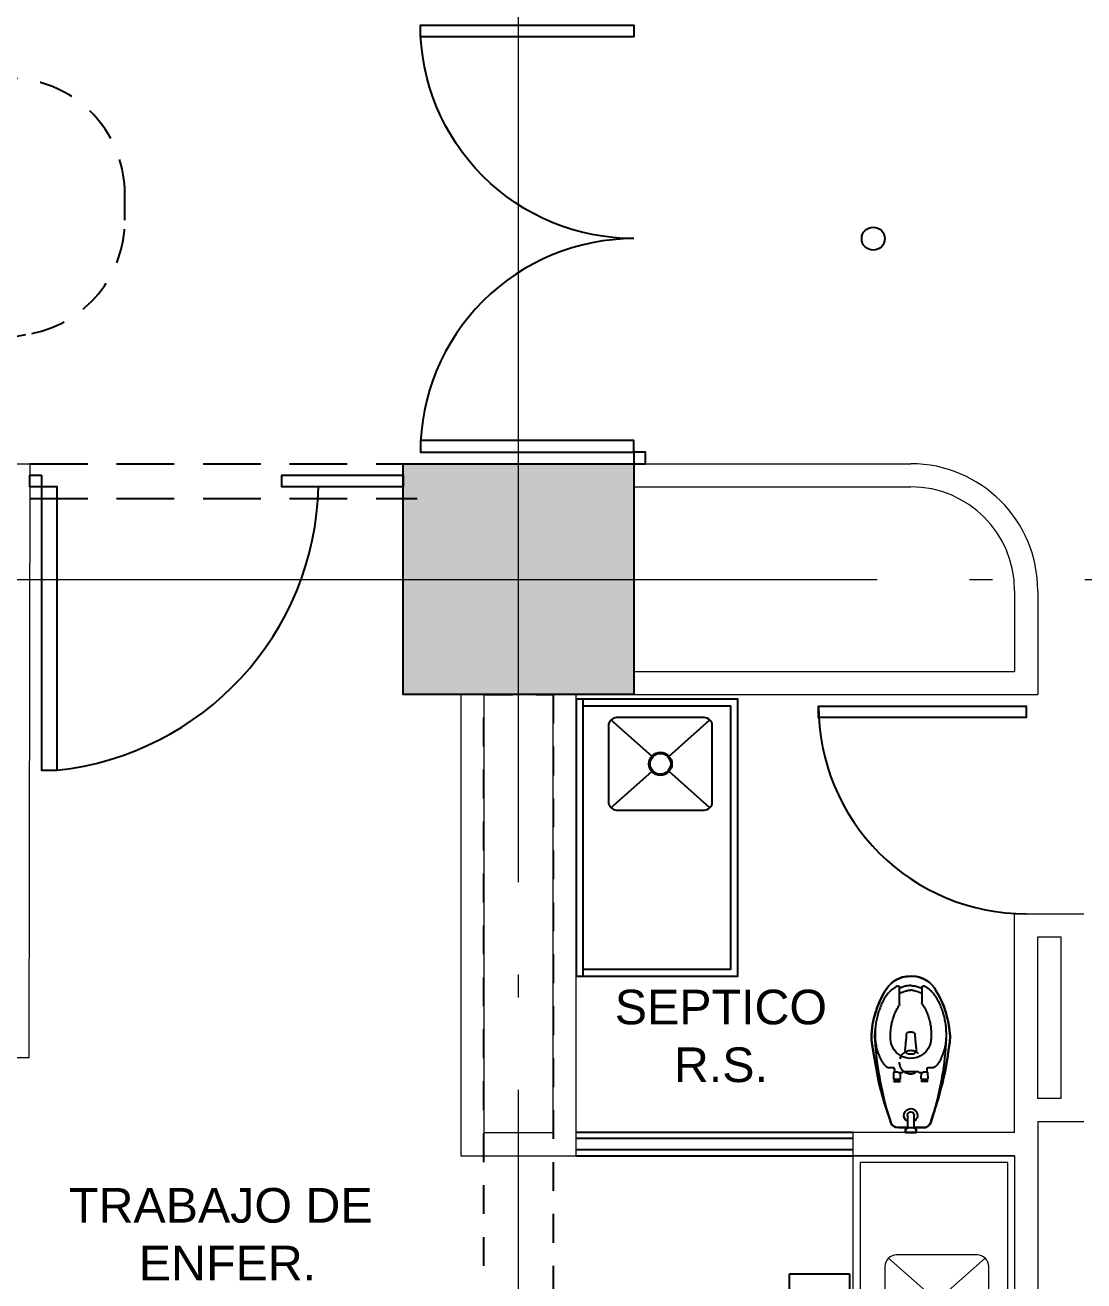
# Model space of a CAD drawing. Header units: metres. Extents: x -22 to 564, y 0 to 143.
# Drawn here: x 213.05 to 217.63, y 37.84 to 43.28 of the extents above; entities that cross this region are included whole.
import ezdxf

# ---------------------------------------------------------------- set-up
doc = ezdxf.new("R2010")
doc.units = ezdxf.units.M
for name, pattern in [('EJES630', [6.3, 5.5, -0.4, 0, -0.4]), ('XREF 2N NEURO-ONCOLOGIA$0$DASHED2', [0.375, 0.25, -0.125]), ('XREF 2N NEURO-ONCOLOGIA$0$HIDDE150', [0.24, 0.15, -0.09]), ('XREF 2N NEURO-ONCOLOGIA$0$HIDDEN2', [0.1875, 0.125, -0.0625])]:
    doc.linetypes.add(name, pattern=pattern)
doc.layers.add('EJES', color=11, linetype='EJES630', lineweight=0)
doc.layers.add('XREF 2N NEURO-ONCOLOGIA$0$MUROS DE TABLAROCA', color=150, linetype='Continuous', lineweight=13)
for name, color, linetype in [('TEXTO', 7, 'Continuous'), ('XREF 2N NEURO-ONCOLOGIA$0$-CG-M-WALL', 7, 'Continuous'), ('XREF 2N NEURO-ONCOLOGIA$0$CANCELES', 1, 'Continuous'), ('XREF 2N NEURO-ONCOLOGIA$0$COLUMNAS', 6, 'Continuous'), ('XREF 2N NEURO-ONCOLOGIA$0$CONTRAVENTEOS', 6, 'XREF 2N NEURO-ONCOLOGIA$0$HIDDEN2'), ('XREF 2N NEURO-ONCOLOGIA$0$LAMPARAS 1', 112, 'Continuous'), ('XREF 2N NEURO-ONCOLOGIA$0$MOBILIARIO', 161, 'Continuous'), ('XREF 2N NEURO-ONCOLOGIA$0$Mobiliario Fijo', 40, 'Continuous'), ('XREF 2N NEURO-ONCOLOGIA$0$MUROS BAJOS', 2, 'Continuous'), ('XREF 2N NEURO-ONCOLOGIA$0$PLAFONES', 20, 'XREF 2N NEURO-ONCOLOGIA$0$HIDDE150'), ('XREF 2N NEURO-ONCOLOGIA$0$PROYECCIÓN', 252, 'XREF 2N NEURO-ONCOLOGIA$0$HIDDE150'), ('XREF 2N NEURO-ONCOLOGIA$0$PUERTAS', 253, 'Continuous')]:
    doc.layers.add(name, color=color, linetype=linetype)
doc.styles.add('100 LOCALES 25', font='arial.ttf', dxfattribs={"height": 0.25})

# ---------------------------------------------------------------- blocks, each defined once
blk = doc.blocks.new('XREF 2N NEURO-ONCOLOGIA$0$M. ALTA 120 RESP. FREG. DER')
for p, q in [((-0.6, 0.31577), (0.6, 0.31577)), ((0.129655, 0.194908), (0.286782, 0.01814)), ((0.353218, 0.01814), (0.510345, 0.194908)), ((0.129655, -0.233368), (0.286782, -0.0566)), ((0.353218, -0.0566), (0.510345, -0.233368))]:
    blk.add_line(p, q)
at = {"flags": 128}
blk.add_lwpolyline([(0.6, 0.34577), (-0.6, 0.34577), (-0.6, -0.35423), (0.6, -0.35423)], close=True, dxfattribs=at)
blk.add_lwpolyline([(-0.57, 0.31577), (-0.57, -0.32423), (0.57, -0.32423), (0.57, 0.31577)], dxfattribs=at)
blk.add_lwpolyline([(0.485, -0.24423, 0.19890571), (0.509749, -0.233979, 0.19889367), (0.52, -0.20923), (0.52, 0.17077, 0.19890571), (0.509749, 0.195519, 0.19889367), (0.485, 0.20577), (0.155, 0.20577, 0.19890571), (0.130251, 0.195519, 0.19889367), (0.12, 0.17077), (0.12, -0.20923, 0.19890571), (0.130251, -0.233979, 0.19889367), (0.155, -0.24423)], format="xyb", close=True, dxfattribs=at)
for radius in [0.05, 0.045]:
    blk.add_circle((0.32, -0.01923), radius)
blk = doc.blocks.new('XREF 2N NEURO-ONCOLOGIA$0$WC DIVERG')
for p, q in [((-0.0233, -0.0088), (-0.0233, 0)), ((-0.0233, 0), (0.0233, 0)), ((-0.0233, -0.01), (-0.0233, 0)), ((-0.0233, 0), (0.0233, 0)), ((0.0233, 0), (-0.0233, 0)), ((-0.0233, 0), (-0.0233, -0.0088)), ((0.0233, 0), (0.0233, -0.01)), ((0.0233, 0), (0.0233, -0.01)), ((0.0233, -0.01), (0.0233, 0)), ((-0.0928, -0.0632), (-0.0868, -0.044)), ((-0.0868, -0.044), (-0.0928, -0.0632)), ((-0.0868, -0.044), (-0.0817, -0.0342)), ((-0.0817, -0.0342), (-0.0868, -0.044)), ((-0.0817, -0.0342), (-0.0676, -0.024)), ((-0.0676, -0.024), (-0.0817, -0.0342)), ((-0.0676, -0.024), (-0.0523, -0.0221)), ((-0.0523, -0.0221), (-0.0676, -0.024)), ((-0.0569, -0.0221), (-0.0571, -0.0221)), ((-0.015, -0.0221), (-0.0569, -0.0221)), ((-0.0523, -0.0221), (-0.015, -0.0221)), ((-0.015, -0.0221), (-0.0523, -0.0221)), ((-0.0232, -0.0114), (-0.0233, -0.0088)), ((-0.0233, -0.0088), (-0.0232, -0.0114)), ((-0.023, -0.0125), (-0.0232, -0.0114)), ((-0.0232, -0.0114), (-0.023, -0.0125)), ((-0.0221, -0.0149), (-0.023, -0.0125)), ((-0.023, -0.0125), (-0.0221, -0.0149)), ((-0.0209, -0.0165), (-0.0221, -0.0149)), ((-0.0221, -0.0149), (-0.0209, -0.0165)), ((-0.0194, -0.0179), (-0.0209, -0.0165)), ((-0.0209, -0.0165), (-0.0194, -0.0179)), ((-0.018, -0.0188), (-0.0194, -0.0179)), ((-0.0194, -0.0179), (-0.018, -0.0188)), ((-0.0159, -0.0197), (-0.018, -0.0188)), ((-0.018, -0.0188), (-0.0159, -0.0197)), ((-0.015, -0.0199), (-0.0159, -0.0197)), ((-0.0159, -0.0197), (-0.015, -0.0199)), ((-0.015, -0.0221), (-0.015, -0.0199)), ((-0.015, -0.075), (-0.015, -0.0199)), ((-0.015, -0.0199), (-0.015, -0.0221)), ((0.0133, -0.02), (-0.0133, -0.02)), ((0.0165, -0.0195), (0.015, -0.0199)), ((0.015, -0.0199), (0.0165, -0.0195)), ((0.015, -0.0199), (0.015, -0.0221)), ((0.015, -0.0199), (0.015, -0.075)), ((0.015, -0.0221), (0.015, -0.0199)), ((0.015, -0.0221), (0.0395, -0.0221)), ((0.0562, -0.0221), (0.015, -0.0221)), ((0.0395, -0.0221), (0.015, -0.0221)), ((0.018, -0.0188), (0.0165, -0.0195)), ((0.0165, -0.0195), (0.018, -0.0188)), ((0.0201, -0.0174), (0.018, -0.0188)), ((0.018, -0.0188), (0.0201, -0.0174)), ((0.0214, -0.0158), (0.0201, -0.0174)), ((0.0201, -0.0174), (0.0214, -0.0158)), ((0.0226, -0.0137), (0.0214, -0.0158)), ((0.0214, -0.0158), (0.0226, -0.0137)), ((0.0232, -0.0114), (0.0226, -0.0137)), ((0.0226, -0.0137), (0.0232, -0.0114)), ((0.0233, -0.01), (0.0232, -0.0114)), ((0.0232, -0.0114), (0.0233, -0.01)), ((0.0395, -0.0221), (0.0462, -0.0221)), ((0.0462, -0.0221), (0.0395, -0.0221)), ((0.0462, -0.0221), (0.0554, -0.0221)), ((0.0554, -0.0221), (0.0462, -0.0221)), ((0.0554, -0.0221), (0.0631, -0.0228)), ((0.0631, -0.0228), (0.0554, -0.0221)), ((0.0562, -0.0221), (0.0564, -0.0221)), ((0.0631, -0.0228), (0.0675, -0.0241)), ((0.0675, -0.0241), (0.0631, -0.0228)), ((0.0675, -0.0241), (0.0727, -0.0267)), ((0.0727, -0.0267), (0.0675, -0.0241)), ((0.0727, -0.0267), (0.0767, -0.0296)), ((0.0767, -0.0296), (0.0727, -0.0267)), ((0.0767, -0.0296), (0.0805, -0.0334)), ((0.0805, -0.0334), (0.0767, -0.0296)), ((0.0805, -0.0334), (0.0862, -0.0439)), ((0.0862, -0.0439), (0.0805, -0.0334)), ((0.0862, -0.0439), (0.0887, -0.0521)), ((0.0887, -0.0521), (0.0862, -0.0439)), ((0.0887, -0.0521), (0.0978, -0.0825)), ((0.0978, -0.0825), (0.0887, -0.0521)), ((-0.1135, -0.1277), (-0.0928, -0.0632)), ((-0.0928, -0.0632), (-0.1135, -0.1277)), ((0.0978, -0.0825), (0.1007, -0.0906)), ((0.1007, -0.0906), (0.0978, -0.0825)), ((0.1007, -0.0906), (0.1059, -0.1063)), ((0.1059, -0.1063), (0.1007, -0.0906)), ((0.1059, -0.1063), (0.1144, -0.1328)), ((0.1144, -0.1328), (0.1059, -0.1063)), ((-0.1379, -0.2158), (-0.1135, -0.1277)), ((-0.1135, -0.1277), (-0.1379, -0.2158)), ((0.1144, -0.1328), (0.1211, -0.1552)), ((0.1211, -0.1552), (0.1144, -0.1328)), ((0.1211, -0.1552), (0.1319, -0.1948)), ((0.1319, -0.1948), (0.1211, -0.1552)), ((-0.165, -0.3619), (-0.1379, -0.2158)), ((-0.1379, -0.2158), (-0.165, -0.3619)), ((0.1319, -0.1948), (0.1347, -0.2054)), ((0.1347, -0.2054), (0.1319, -0.1948)), ((0.1347, -0.2054), (0.137, -0.2146)), ((0.137, -0.2146), (0.1347, -0.2054)), ((0.137, -0.2146), (0.1401, -0.228)), ((0.1401, -0.228), (0.137, -0.2146)), ((-0.074, -0.2334), (-0.0736, -0.2604)), ((-0.0738, -0.222), (-0.0466, -0.222)), ((-0.0738, -0.222), (-0.0738, -0.2237)), ((-0.0738, -0.2237), (-0.0466, -0.2237)), ((-0.0736, -0.2604), (-0.0736, -0.2606)), ((-0.0736, -0.2606), (-0.0736, -0.2607)), ((-0.0711, -0.2691), (-0.0736, -0.2607)), ((-0.0711, -0.27), (-0.0711, -0.2663)), ((-0.0495, -0.2299), (-0.0705, -0.2299)), ((-0.0671, -0.2629), (-0.0542, -0.263)), ((-0.0659, -0.2298), (-0.0659, -0.2299)), ((-0.0657, -0.2237), (-0.0543, -0.2237)), ((-0.0657, -0.2237), (-0.0657, -0.2255)), ((-0.0657, -0.2255), (-0.0657, -0.2281)), ((-0.0657, -0.2281), (-0.0657, -0.2298)), ((-0.0543, -0.2237), (-0.0543, -0.2255)), ((-0.0543, -0.2255), (-0.0543, -0.2281)), ((-0.0543, -0.2281), (-0.0543, -0.2299)), ((-0.0542, -0.2598), (-0.0363, -0.2598)), ((-0.0542, -0.2598), (-0.0542, -0.263)), ((-0.0466, -0.222), (-0.0459, -0.222)), ((-0.0466, -0.2237), (-0.0459, -0.2237)), ((-0.0464, -0.2598), (-0.046, -0.2334)), ((-0.0459, -0.222), (-0.0459, -0.222)), ((-0.0459, -0.222), (-0.0459, -0.2237)), ((-0.0459, -0.2237), (-0.0459, -0.222)), ((-0.0459, -0.2237), (-0.0459, -0.2237)), ((-0.0354, -0.2607), (-0.0354, -0.263)), ((0.0348, -0.263), (0.0348, -0.2607)), ((0.0356, -0.2598), (0.0527, -0.2598)), ((0.0454, -0.2336), (0.0458, -0.2598)), ((0.0456, -0.2222), (0.0728, -0.2222)), ((0.0456, -0.2222), (0.0456, -0.2239)), ((0.0456, -0.2239), (0.0728, -0.2239)), ((0.0699, -0.2301), (0.0489, -0.2301)), ((0.0535, -0.23), (0.0535, -0.2301)), ((0.0536, -0.2607), (0.0536, -0.263)), ((0.0537, -0.2239), (0.0651, -0.2239)), ((0.0537, -0.2239), (0.0537, -0.2257)), ((0.0537, -0.2257), (0.0537, -0.2283)), ((0.0537, -0.2283), (0.0537, -0.23)), ((0.0651, -0.2239), (0.0651, -0.2257)), ((0.0651, -0.2257), (0.0651, -0.2283)), ((0.0651, -0.2283), (0.0651, -0.2301)), ((0.0729, -0.2609), (0.0705, -0.2694)), ((0.0705, -0.2663), (0.0705, -0.27)), ((0.0728, -0.2222), (0.0735, -0.2222)), ((0.0728, -0.2239), (0.0735, -0.2239)), ((0.0729, -0.2609), (0.073, -0.2608)), ((0.073, -0.2607), (0.0734, -0.2336)), ((0.073, -0.2608), (0.073, -0.2607)), ((0.0735, -0.2222), (0.0735, -0.2222)), ((0.0735, -0.2222), (0.0735, -0.2239)), ((0.0735, -0.2239), (0.0735, -0.2222)), ((0.0735, -0.2239), (0.0735, -0.2239)), ((0.1401, -0.228), (0.1468, -0.2583)), ((0.1468, -0.2583), (0.1401, -0.228)), ((0.1468, -0.2583), (0.1529, -0.2893)), ((0.1529, -0.2893), (0.1468, -0.2583)), ((-0.1033, -0.2838), (-0.1027, -0.2838)), ((-0.1011, -0.2829), (-0.1011, -0.2827)), ((-0.0994, -0.2817), (-0.0989, -0.2817)), ((-0.0989, -0.2817), (-0.0762, -0.2817)), ((-0.0718, -0.2782), (-0.0718, -0.276)), ((0.0712, -0.276), (0.0712, -0.2774)), ((0.0755, -0.2817), (0.0983, -0.2817)), ((0.0983, -0.2817), (0.0988, -0.2817)), ((0.1026, -0.2838), (0.101, -0.2838)), ((0.1529, -0.2893), (0.1605, -0.3347)), ((0.1605, -0.3347), (0.1529, -0.2893)), ((-0.1706, -0.4015), (-0.165, -0.3619)), ((-0.165, -0.3619), (-0.1706, -0.4015)), ((0.1605, -0.3347), (0.1636, -0.3568)), ((0.1636, -0.3568), (0.1605, -0.3347)), ((0.1636, -0.3568), (0.1661, -0.3751)), ((0.1661, -0.3751), (0.1636, -0.3568)), ((0.1661, -0.3751), (0.1683, -0.3846)), ((0.1683, -0.3846), (0.1661, -0.3751)), ((-0.1706, -0.4201), (-0.1706, -0.4015)), ((-0.1706, -0.4015), (-0.1706, -0.4201)), ((-0.1689, -0.4417), (-0.1706, -0.4201)), ((-0.1706, -0.4201), (-0.1689, -0.4417)), ((-0.0877, -0.4028), (-0.0877, -0.4028)), ((-0.0012, -0.435), (-0.0017, -0.4349)), ((0.0011, -0.4349), (0.0005, -0.435)), ((0.1701, -0.4183), (0.1669, -0.4534)), ((0.1669, -0.4534), (0.1701, -0.4183)), ((0.1683, -0.3846), (0.1691, -0.392)), ((0.1691, -0.392), (0.1683, -0.3846)), ((0.1691, -0.392), (0.1701, -0.4183)), ((0.1701, -0.4183), (0.1691, -0.392)), ((-0.1653, -0.4679), (-0.1689, -0.4417)), ((-0.1689, -0.4417), (-0.1653, -0.4679)), ((-0.1595, -0.4962), (-0.1653, -0.4679)), ((-0.1653, -0.4679), (-0.1595, -0.4962)), ((0.1636, -0.474), (0.1534, -0.5166)), ((0.1534, -0.5166), (0.1636, -0.474)), ((0.1669, -0.4534), (0.1636, -0.474)), ((0.1636, -0.474), (0.1669, -0.4534)), ((0.1636, -0.474), (0.1636, -0.474)), ((-0.1534, -0.5186), (-0.1595, -0.4962)), ((-0.1595, -0.4962), (-0.1534, -0.5186)), ((-0.1458, -0.5413), (-0.1534, -0.5186)), ((-0.1534, -0.5186), (-0.1458, -0.5413)), ((-0.1355, -0.5668), (-0.1458, -0.5413)), ((-0.1458, -0.5413), (-0.1355, -0.5668)), ((0.1534, -0.5166), (0.1428, -0.5475)), ((0.1428, -0.5475), (0.1534, -0.5166)), ((-0.1235, -0.5914), (-0.1355, -0.5668)), ((-0.1355, -0.5668), (-0.1235, -0.5914)), ((-0.1135, -0.6093), (-0.1235, -0.5914)), ((-0.1235, -0.5914), (-0.1135, -0.6093)), ((-0.0485, -0.5553), (-0.0485, -0.6289)), ((0.0479, -0.6289), (0.0479, -0.5626)), ((0.1219, -0.5933), (0.1106, -0.6132)), ((0.1106, -0.6132), (0.1219, -0.5933)), ((0.1328, -0.5713), (0.1219, -0.5933)), ((0.1219, -0.5933), (0.1328, -0.5713)), ((0.1428, -0.5475), (0.1328, -0.5713)), ((0.1328, -0.5713), (0.1428, -0.5475)), ((-0.1044, -0.6239), (-0.1135, -0.6093)), ((-0.1135, -0.6093), (-0.1044, -0.6239)), ((-0.0957, -0.6357), (-0.1044, -0.6239)), ((-0.1044, -0.6239), (-0.0957, -0.6357)), ((-0.0857, -0.6461), (-0.0957, -0.6357)), ((-0.0957, -0.6357), (-0.0857, -0.6461)), ((-0.0732, -0.6562), (-0.0857, -0.6461)), ((-0.0857, -0.6461), (-0.0732, -0.6562)), ((-0.0063, -0.6171), (-0.0003, -0.6171)), ((0.0057, -0.6171), (-0.0003, -0.6171)), ((0.0811, -0.6497), (0.0706, -0.6575)), ((0.0706, -0.6575), (0.0811, -0.6497)), ((0.0913, -0.64), (0.0811, -0.6497)), ((0.0811, -0.6497), (0.0913, -0.64)), ((0.102, -0.6266), (0.0913, -0.64)), ((0.0913, -0.64), (0.102, -0.6266)), ((0.1106, -0.6132), (0.102, -0.6266)), ((0.102, -0.6266), (0.1106, -0.6132)), ((-0.0609, -0.6637), (-0.0732, -0.6562)), ((-0.0732, -0.6562), (-0.0609, -0.6637)), ((-0.038, -0.6728), (-0.0609, -0.6637)), ((-0.0609, -0.6637), (-0.038, -0.6728)), ((-0.0183, -0.6766), (-0.038, -0.6728)), ((-0.038, -0.6728), (-0.0183, -0.6766)), ((-0.0141, -0.6769), (-0.0183, -0.6766)), ((-0.0183, -0.6766), (-0.0141, -0.6769)), ((0.0012, -0.6771), (-0.0141, -0.6769)), ((-0.0141, -0.6769), (0.0012, -0.6771)), ((0.0247, -0.6756), (0.0012, -0.6771)), ((0.0012, -0.6771), (0.0247, -0.6756)), ((0.0365, -0.6731), (0.0247, -0.6756)), ((0.0247, -0.6756), (0.0365, -0.6731)), ((0.0543, -0.6666), (0.0365, -0.6731)), ((0.0365, -0.6731), (0.0543, -0.6666)), ((0.0706, -0.6575), (0.0543, -0.6666)), ((0.0543, -0.6666), (0.0706, -0.6575))]:
    blk.add_line(p, q)
at = {"linetype": 'XREF 2N NEURO-ONCOLOGIA$0$DASHED2', "ltscale": 0.1}
blk.add_circle((0, -0.305), 0.05, dxfattribs=at)
for centre, radius, start, end in [((1.3794, -0.5078), 1.5378, 162.4445, 163.9463), ((-0.0571, -0.0533), 0.0312, 90, 162.4418), ((1.3794, -0.5078), 1.5378, 162.4418, 162.4445), ((-0.0003, -0.0745), 0.0294, 119.9949, 58.5773), ((-0.0133, -0.01), 0.01, 180, 270), ((0.0133, -0.01), 0.01, 270, 360), ((0.0564, -0.0533), 0.0312, 17.5582, 90), ((-1.38, -0.5078), 1.5378, 17.5555, 17.5582), ((-1.38, -0.5078), 1.5378, 16.0537, 17.5555), ((1.3794, -0.5078), 1.5378, 163.9463, 175.9972), ((0, -0.075), 0.015, 180, 0), ((-1.3186, -0.4936), 1.4749, 3.3958, 16.1824), ((1.1974, -0.5389), 1.3739, 162.7735, 163.1187), ((-1.1972, -0.5388), 1.373, 16.8408, 17.2004), ((-0.0705, -0.2334), 0.00351, 90, 180.8185), ((-0.0727, -0.2604), 0.000877, 180.8185, 196.1443), ((-0.0495, -0.2334), 0.00351, 359.1815, 90), ((-0.0363, -0.2607), 0.000877, 0, 90), ((-0.0007, -11.9196), 11.6567, 89.82591, 90.17072), ((0.0356, -0.2607), 0.000877, 90, 180), ((0.0489, -0.2336), 0.00351, 90, 180.8185), ((0.0527, -0.2607), 0.000877, 0, 90), ((0.0448, 2.1488), 2.4118, 270.2084, 270.5141), ((0.0699, -0.2336), 0.00351, 359.1815, 90), ((0.0721, -0.2606), 0.000877, 343.8557, 359.1815), ((-0.0036, -0.3975), 0.1517, 131.7258, 132.3304), ((-0.1033, -0.2857), 0.00189, 89.3673, 131.099), ((-0.1027, -0.282), 0.00177, 269.3463, 330.6492), ((-0.0994, -0.2836), 0.00188, 90.4112, 151.5615), ((-0.0002, -0.409), 0.0877, 9.2548, 175.9387), ((-0.0762, -0.2774), 0.00438, 270, 0), ((0.0755, -0.2774), 0.00438, 180, 270), ((0.0988, -0.2836), 0.00188, 28.4386, 89.5888), ((0.1027, -0.2857), 0.00191, 49.0875, 90.4462), ((0.0039, -0.3964), 0.1503, 47.6682, 48.2772), ((0.1241, -0.4201), 0.2795, 175.9793, 185.5968), ((-0.0194, -0.4201), 0.000735, 177.5299, 185.3559), ((-0.0003, -0.4319), 0.00325, 254.6943, 285.3057), ((0.0188, -0.4201), 0.000735, 354.6441, 2.4701), ((-0.0556, -0.5553), 0.00701, 0, 37.067), ((0.0549, -0.5626), 0.00701, 142.0152, 180), ((-0.0556, -0.6289), 0.00701, 238.4381, 0), ((0.0186, -0.4577), 0.1614, 245.3845, 256.7621), ((0.0186, -0.4577), 0.1614, 256.7621, 258.2805), ((0.0186, -0.4577), 0.1614, 258.2805, 261.1157), ((-0.0193, -0.4577), 0.1614, 278.8843, 281.7195), ((-0.0193, -0.4577), 0.1614, 281.7195, 283.2379), ((-0.0193, -0.4577), 0.1614, 283.2379, 294.6155), ((0.0549, -0.6289), 0.00701, 180, 301.5619)]:
    blk.add_arc(centre, radius, start, end)
blk.add_ellipse((0.1061, -0.3304), major_axis=(-0.0686, 0.1376), ratio=0.110156, start_param=-1.280538, end_param=-1.272211)
for points, knots in [([(-0.0718, -0.276), (-0.0718, -0.2757), (-0.0717, -0.2753), (-0.0716, -0.2745), (-0.0715, -0.274), (-0.0713, -0.273), (-0.0713, -0.2725), (-0.0712, -0.2713), (-0.0711, -0.2707), (-0.0711, -0.27)], [0, 0, 0, 0, 0.25, 0.25, 0.5, 0.5, 0.75, 0.75, 1, 1, 1, 1]), ([(-0.0711, -0.2663), (-0.0711, -0.2661), (-0.0711, -0.2659), (-0.071, -0.2654), (-0.0709, -0.2652), (-0.0707, -0.2648), (-0.0706, -0.2646), (-0.0703, -0.2642), (-0.0702, -0.264), (-0.0698, -0.2637), (-0.0696, -0.2636), (-0.0691, -0.2633), (-0.0689, -0.2632), (-0.0684, -0.263), (-0.0682, -0.263), (-0.0676, -0.2629), (-0.0674, -0.2629), (-0.0671, -0.2629)], [0, 0, 0, 0, 0.125, 0.125, 0.25, 0.25, 0.375, 0.375, 0.5, 0.5, 0.625, 0.625, 0.75, 0.75, 0.875, 0.875, 1, 1, 1, 1]), ([(0.0665, -0.2629), (0.0667, -0.2629), (0.067, -0.2629), (0.0675, -0.263), (0.0678, -0.2631), (0.0683, -0.2632), (0.0685, -0.2633), (0.0689, -0.2636), (0.0692, -0.2637), (0.0695, -0.264), (0.0697, -0.2642), (0.07, -0.2646), (0.0701, -0.2648), (0.0703, -0.2652), (0.0704, -0.2654), (0.0705, -0.2659), (0.0705, -0.2661), (0.0705, -0.2663)], [0, 0, 0, 0, 0.125, 0.125, 0.25, 0.25, 0.375, 0.375, 0.5, 0.5, 0.625, 0.625, 0.75, 0.75, 0.875, 0.875, 1, 1, 1, 1]), ([(0.0705, -0.27), (0.0705, -0.2707), (0.0705, -0.2713), (0.0706, -0.2725), (0.0707, -0.273), (0.0709, -0.274), (0.071, -0.2745), (0.0711, -0.2753), (0.0712, -0.2757), (0.0712, -0.276)], [0, 0, 0, 0, 0.25, 0.25, 0.5, 0.5, 0.75, 0.75, 1, 1, 1, 1]), ([(-0.0592, -0.6348), (-0.0663, -0.6305), (-0.0731, -0.626), (-0.0829, -0.6185), (-0.0861, -0.6158), (-0.0921, -0.6101), (-0.0949, -0.6071), (-0.103, -0.5977), (-0.1077, -0.5911), (-0.1163, -0.5773), (-0.1202, -0.5701), (-0.1272, -0.5554), (-0.1304, -0.5479), (-0.1362, -0.5325), (-0.1388, -0.5247), (-0.1435, -0.509), (-0.1456, -0.5011), (-0.1493, -0.4851), (-0.1507, -0.477), (-0.153, -0.4608), (-0.1537, -0.4527), (-0.1547, -0.4365), (-0.1549, -0.4284), (-0.1547, -0.4122), (-0.1543, -0.4041), (-0.153, -0.3919), (-0.1525, -0.3879), (-0.1511, -0.3798), (-0.1503, -0.3758), (-0.1477, -0.3637), (-0.1455, -0.3557), (-0.1417, -0.3439), (-0.1403, -0.3401), (-0.1381, -0.3343), (-0.1374, -0.3323), (-0.1358, -0.3285), (-0.135, -0.3266), (-0.1324, -0.321), (-0.1306, -0.3173), (-0.1265, -0.3102), (-0.1244, -0.3067), (-0.1196, -0.3001), (-0.117, -0.2969), (-0.1116, -0.2909), (-0.1087, -0.2881), (-0.1057, -0.2853)], [0, 0, 0, 0, 0.0625, 0.0625, 0.09375, 0.09375, 0.125, 0.125, 0.1875, 0.1875, 0.25, 0.25, 0.3125, 0.3125, 0.375, 0.375, 0.4375, 0.4375, 0.5, 0.5, 0.5625, 0.5625, 0.625, 0.625, 0.6875, 0.6875, 0.71875, 0.71875, 0.75, 0.75, 0.8125, 0.8125, 0.84375, 0.84375, 0.859375, 0.859375, 0.875, 0.875, 0.90625, 0.90625, 0.9375, 0.9375, 0.96875, 0.96875, 1, 1, 1, 1]), ([(0.1051, -0.2853), (0.1111, -0.2908), (0.1166, -0.2968), (0.1262, -0.3101), (0.1301, -0.3173), (0.1344, -0.3267), (0.1352, -0.3286), (0.1368, -0.3324), (0.1375, -0.3343), (0.1397, -0.3401), (0.141, -0.344), (0.1449, -0.3558), (0.147, -0.3637), (0.1506, -0.3797), (0.1519, -0.3877), (0.1537, -0.4039), (0.1541, -0.4121), (0.1543, -0.4285), (0.1541, -0.4368), (0.1531, -0.4532), (0.1523, -0.4613), (0.15, -0.4774), (0.1486, -0.4854), (0.145, -0.5013), (0.1429, -0.5091), (0.1382, -0.5248), (0.1356, -0.5325), (0.1298, -0.5479), (0.1266, -0.5555), (0.1195, -0.5703), (0.1156, -0.5775), (0.1091, -0.5879), (0.1068, -0.5913), (0.102, -0.5979), (0.0994, -0.6012), (0.094, -0.6074), (0.0912, -0.6104), (0.0852, -0.616), (0.0821, -0.6186), (0.0725, -0.6261), (0.0656, -0.6305), (0.0586, -0.6348)], [0, 0, 0, 0, 0.0625, 0.0625, 0.125, 0.125, 0.140625, 0.140625, 0.15625, 0.15625, 0.1875, 0.1875, 0.25, 0.25, 0.3125, 0.3125, 0.375, 0.375, 0.4375, 0.4375, 0.5, 0.5, 0.5625, 0.5625, 0.625, 0.625, 0.6875, 0.6875, 0.75, 0.75, 0.8125, 0.8125, 0.84375, 0.84375, 0.875, 0.875, 0.90625, 0.90625, 0.9375, 0.9375, 1, 1, 1, 1]), ([(-0.0201, -0.42), (-0.0202, -0.4182), (-0.0202, -0.4164), (-0.0203, -0.4128), (-0.0204, -0.411), (-0.0206, -0.4071), (-0.0208, -0.4052), (-0.0212, -0.4011), (-0.0214, -0.399), (-0.0221, -0.3928), (-0.0225, -0.3887), (-0.0234, -0.3807), (-0.0238, -0.3767), (-0.0244, -0.3708), (-0.0246, -0.3689), (-0.025, -0.365), (-0.0252, -0.3631), (-0.0255, -0.3603), (-0.0255, -0.3594), (-0.0254, -0.3574), (-0.0252, -0.3565), (-0.0248, -0.3546), (-0.0245, -0.3536), (-0.0238, -0.3518), (-0.0234, -0.3509), (-0.0223, -0.3492), (-0.0217, -0.3484), (-0.0204, -0.3469), (-0.0197, -0.3461), (-0.0181, -0.3448), (-0.0173, -0.3442), (-0.0155, -0.3432), (-0.0145, -0.3427), (-0.0126, -0.342), (-0.0116, -0.3417), (-0.0095, -0.3413), (-0.0085, -0.3413), (-0.0054, -0.341), (-0.0033, -0.3408), (-0.0012, -0.3406)], [0, 0, 0, 0, 0.0625, 0.0625, 0.125, 0.125, 0.1875, 0.1875, 0.25, 0.25, 0.375, 0.375, 0.5, 0.5, 0.5625, 0.5625, 0.625, 0.625, 0.65625, 0.65625, 0.6875, 0.6875, 0.71875, 0.71875, 0.75, 0.75, 0.78125, 0.78125, 0.8125, 0.8125, 0.84375, 0.84375, 0.875, 0.875, 0.90625, 0.90625, 0.9375, 0.9375, 1, 1, 1, 1]), ([(-0.0012, -0.3406), (0.0026, -0.3408), (0.0047, -0.341), (0.0077, -0.3413), (0.0087, -0.3413), (0.0108, -0.3417), (0.0118, -0.3419), (0.0138, -0.3427), (0.0147, -0.3431), (0.0165, -0.3441), (0.0174, -0.3447), (0.019, -0.346), (0.0197, -0.3467), (0.021, -0.3483), (0.0216, -0.3491), (0.0232, -0.3516), (0.0239, -0.3535), (0.0248, -0.3572), (0.0249, -0.3592), (0.0247, -0.362), (0.0246, -0.363), (0.0244, -0.3649), (0.0243, -0.3658), (0.024, -0.3687), (0.0238, -0.3707), (0.0232, -0.3765), (0.0228, -0.3805), (0.0219, -0.3887), (0.0214, -0.3928), (0.0208, -0.3991), (0.0205, -0.4011), (0.0201, -0.4052), (0.02, -0.4072), (0.0197, -0.4111), (0.0196, -0.4129), (0.0196, -0.4164), (0.0196, -0.4182), (0.0195, -0.42)], [0, 0, 0, 0, 0.0625, 0.0625, 0.09375, 0.09375, 0.125, 0.125, 0.15625, 0.15625, 0.1875, 0.1875, 0.21875, 0.21875, 0.25, 0.25, 0.3125, 0.3125, 0.375, 0.375, 0.40625, 0.40625, 0.4375, 0.4375, 0.5, 0.5, 0.625, 0.625, 0.75, 0.75, 0.8125, 0.8125, 0.875, 0.875, 0.9375, 0.9375, 1, 1, 1, 1]), ([(-0.0877, -0.4028), (-0.0879, -0.406), (-0.0881, -0.4093), (-0.0882, -0.4158), (-0.0882, -0.4191), (-0.088, -0.4288), (-0.0877, -0.4353), (-0.0866, -0.4483), (-0.0858, -0.4548), (-0.0836, -0.4675), (-0.0822, -0.4738), (-0.079, -0.4863), (-0.0771, -0.4925), (-0.0731, -0.5048), (-0.071, -0.5108), (-0.066, -0.5229), (-0.0633, -0.5288), (-0.0572, -0.5403), (-0.0539, -0.5458), (-0.05, -0.5511)], [0, 0, 0, 0, 0.0625, 0.0625, 0.125, 0.125, 0.25, 0.25, 0.375, 0.375, 0.5, 0.5, 0.625, 0.625, 0.75, 0.75, 0.875, 0.875, 1, 1, 1, 1]), ([(-0.0017, -0.4349), (-0.0023, -0.4349), (-0.0029, -0.4348), (-0.004, -0.4347), (-0.0046, -0.4346), (-0.0064, -0.4344), (-0.0075, -0.4343), (-0.0093, -0.434), (-0.0099, -0.434), (-0.0111, -0.4338), (-0.0116, -0.4337), (-0.0134, -0.4333), (-0.0145, -0.4329), (-0.0165, -0.4315), (-0.0173, -0.4307), (-0.0187, -0.4288), (-0.0192, -0.4277), (-0.0197, -0.4261), (-0.0198, -0.4255), (-0.0199, -0.4244), (-0.02, -0.4239), (-0.0201, -0.4222), (-0.0201, -0.4212), (-0.0201, -0.4201)], [0, 0, 0, 0, 0.0625, 0.0625, 0.125, 0.125, 0.25, 0.25, 0.3125, 0.3125, 0.375, 0.375, 0.5, 0.5, 0.625, 0.625, 0.75, 0.75, 0.8125, 0.8125, 0.875, 0.875, 1, 1, 1, 1]), ([(0.0195, -0.4201), (0.0195, -0.4212), (0.0194, -0.4222), (0.0193, -0.4239), (0.0193, -0.4244), (0.0192, -0.4255), (0.0191, -0.4261), (0.0186, -0.4277), (0.0181, -0.4288), (0.0167, -0.4307), (0.0159, -0.4315), (0.0139, -0.4329), (0.0128, -0.4333), (0.011, -0.4337), (0.0105, -0.4338), (0.0093, -0.434), (0.0087, -0.434), (0.0069, -0.4343), (0.0057, -0.4344), (0.004, -0.4346), (0.0034, -0.4347), (0.0022, -0.4348), (0.0017, -0.4349), (0.0011, -0.4349)], [0, 0, 0, 0, 0.125, 0.125, 0.1875, 0.1875, 0.25, 0.25, 0.375, 0.375, 0.5, 0.5, 0.625, 0.625, 0.6875, 0.6875, 0.75, 0.75, 0.875, 0.875, 0.9375, 0.9375, 1, 1, 1, 1]), ([(0.0494, -0.5583), (0.0516, -0.5555), (0.0536, -0.5525), (0.0574, -0.5465), (0.0592, -0.5434), (0.0641, -0.5339), (0.0671, -0.5274), (0.0723, -0.5141), (0.0746, -0.5073), (0.0789, -0.4938), (0.0807, -0.4869), (0.084, -0.4731), (0.0852, -0.4661), (0.0871, -0.4519), (0.0877, -0.4447), (0.0884, -0.4305), (0.0886, -0.4234), (0.0882, -0.4127), (0.088, -0.4091), (0.0875, -0.4038), (0.0873, -0.402), (0.087, -0.3993), (0.0869, -0.3984), (0.0866, -0.3967), (0.0865, -0.3958), (0.0863, -0.3949)], [0, 0, 0, 0, 0.0625, 0.0625, 0.125, 0.125, 0.25, 0.25, 0.375, 0.375, 0.5, 0.5, 0.625, 0.625, 0.75, 0.75, 0.875, 0.875, 0.9375, 0.9375, 0.96875, 0.96875, 0.984375, 0.984375, 1, 1, 1, 1]), ([(-0.0003, -0.6368), (-0.003, -0.6367), (-0.0057, -0.6366), (-0.0112, -0.6361), (-0.0139, -0.6359), (-0.0219, -0.6349), (-0.0272, -0.6336), (-0.0375, -0.6301), (-0.0424, -0.6279), (-0.0476, -0.625), (-0.0481, -0.6247), (-0.0486, -0.6244)], [0, 0, 0, 0, 0.03125, 0.03125, 0.0625, 0.0625, 0.125, 0.125, 0.1875, 0.1875, 0.1943161, 0.1943161, 0.1943161, 0.1943161]), ([(-0.0003, -0.6368), (0.0024, -0.6367), (0.0051, -0.6366), (0.0105, -0.6361), (0.0132, -0.6359), (0.0213, -0.6349), (0.0265, -0.6336), (0.0368, -0.6301), (0.0417, -0.6279), (0.0469, -0.625), (0.0474, -0.6247), (0.048, -0.6244)], [0, 0, 0, 0, 0.03125, 0.03125, 0.0625, 0.0625, 0.125, 0.125, 0.1875, 0.1875, 0.1943161, 0.1943161, 0.1943161, 0.1943161])]:
    blk.add_open_spline(points, degree=3, knots=knots)
blk = doc.blocks.new('XREF 2N NEURO-ONCOLOGIA$0$PB$0$M. DEPOS. HIELO B. M')
at = {"lineweight": 0}
for p, q in [((-0.4423, -0.3122), (-0.6062, -0.1278)), ((-0.3977, -0.3122), (-0.2338, -0.1278)), ((0.7619, -0.327), (0.61, -0.11)), ((0.8081, -0.327), (0.96, -0.11)), ((-0.6062, -0.5468), (-0.4423, -0.3624)), ((-0.2338, -0.5468), (-0.3977, -0.3624)), ((0.61, -0.61), (0.96, -0.61))]:
    blk.add_line(p, q, dxfattribs=at)
for points in [[(1.05, 0), (1.05, -0.7), (-1.05, -0.7), (-1.05, 0)], [(-1.02, -0.03), (-1.02, -0.67), (1.02, -0.67), (1.02, -0.03)], [(0.37, -0.11), (0.22, -0.11), (0.22, -0.61), (0.37, -0.61)]]:
    blk.add_lwpolyline(points, close=True, dxfattribs=at)
blk.add_lwpolyline([(-0.27, -0.5623), (-0.27, -0.5623, 0.414214), (-0.22, -0.5123), (-0.22, -0.1623, 0.414214), (-0.27, -0.1123), (-0.57, -0.1123, 0.414214), (-0.62, -0.1623), (-0.62, -0.5123, 0.414214), (-0.57, -0.5623), (-0.57, -0.5623)], format="xyb", close=True, dxfattribs=at)
blk.add_lwpolyline([(0.8081, -0.393), (0.96, -0.61), (0.96, -0.11), (0.61, -0.11), (0.61, -0.61), (0.7619, -0.393)], dxfattribs=at)
for centre, radius in [((0.26, -0.16), 0.01), ((0.33, -0.16), 0.01), ((0.26, -0.21), 0.01), ((0.33, -0.21), 0.01), ((0.26, -0.26), 0.01), ((0.33, -0.26), 0.01), ((-0.42, -0.3373), 0.0335), ((0.26, -0.31), 0.01), ((0.33, -0.31), 0.01), ((0.785, -0.36), 0.0403), ((0.26, -0.36), 0.01), ((0.33, -0.36), 0.01), ((0.26, -0.41), 0.01), ((0.33, -0.41), 0.01), ((0.26, -0.46), 0.01), ((0.33, -0.46), 0.01), ((0.26, -0.51), 0.01), ((0.33, -0.51), 0.01), ((0.26, -0.56), 0.01), ((0.33, -0.56), 0.01)]:
    blk.add_circle(centre, radius, dxfattribs=at)
blk = doc.blocks.new('XREF 2N NEURO-ONCOLOGIA$0$A$C798075BB')
at = {"layer": 'XREF 2N NEURO-ONCOLOGIA$0$PUERTAS'}
blk.add_lwpolyline([(0.88, 0), (0.88, 0.9), (0.83, 0.9), (0.83, 0)], close=True, dxfattribs=at)
blk.add_arc((0.9273, -0.0225), 0.9276, 96.024, 178.6101, dxfattribs=at)
blk = doc.blocks.new('XREF 2N NEURO-ONCOLOGIA$0$C-1')
at = {"layer": 'XREF 2N NEURO-ONCOLOGIA$0$-CG-M-WALL', "true_color": 0x636466}
h = blk.add_hatch(color=251, dxfattribs=at)
h.dxf.hatch_style = 1
h.paths.add_polyline_path([(-0.5, -0.5), (-0.5, 0.5), (0.5, 0.5), (0.5, -0.5)])
blk.add_lwpolyline([(-0.5, -0.5), (-0.5, 0.5), (0.5, 0.5), (0.5, -0.5)], close=True)
blk = doc.blocks.new('XREF 2N NEURO-ONCOLOGIA$0$BOSANPED')
for p, q in [((-0.13, -0.13), (-0.13, 0.13)), ((-0.13, 0.13), (0.13, 0.13)), ((0.13, 0.13), (0.13, -0.13)), ((0.13, 0.1108), (0.145, 0.1108)), ((0.145, 0.1108), (0.155, 0.1208)), ((0.145, 0.1108), (0.145, 0.1008)), ((0.155, 0.1208), (0.185, 0.1258)), ((0.155, 0.1208), (0.155, 0.0908)), ((0.158, 0.1213), (0.158, 0.0903)), ((0.161, 0.1218), (0.161, 0.0898)), ((0.164, 0.1223), (0.164, 0.0893)), ((0.167, 0.1228), (0.167, 0.0888)), ((0.17, 0.1233), (0.17, 0.0883)), ((0.173, 0.1238), (0.173, 0.0878)), ((0.176, 0.1243), (0.176, 0.0873)), ((0.179, 0.1248), (0.179, 0.0868)), ((0.182, 0.1253), (0.182, 0.0863)), ((0.185, 0.1258), (0.185, 0.0858)), ((0.13, 0.1008), (0.145, 0.1008)), ((0.145, 0.1008), (0.155, 0.0908)), ((0.155, 0.0908), (0.185, 0.0858)), ((0.13, -0.13), (-0.13, -0.13))]:
    blk.add_line(p, q)
blk = doc.blocks.new('XREF 2N NEURO-ONCOLOGIA')
at = {"layer": 'XREF 2N NEURO-ONCOLOGIA$0$CANCELES'}
for p, q in [((4.9514, 30.4076, 0), (4.9514, 31.6076, 0)), ((5.0014, 30.4076, 0), (5.0014, 31.6076, 0))]:
    blk.add_line(p, q, dxfattribs=at)
for points in [[(7.8739, 33.9242), (7.8239, 33.9242), (7.8239, 33.9742), (7.8739, 33.9742)], [(7.9239, 31.3576), (7.9239, 31.3076), (7.9739, 31.3076), (7.9739, 31.3576)]]:
    blk.add_lwpolyline(points, close=True, dxfattribs=at)
at = {"layer": 'XREF 2N NEURO-ONCOLOGIA$0$CANCELES', "elevation": 0}
blk.add_lwpolyline([(7.8739, 32.3576), (7.8239, 32.3576), (7.8239, 32.8826), (7.8739, 32.8826)], close=True, dxfattribs=at)
at = {"layer": 'XREF 2N NEURO-ONCOLOGIA$0$CANCELES'}
for points in [[(8.8989, 31.3576, 0.414214), (7.9739, 32.2826), (7.9739, 31.3576), (8.0239, 31.3576), (8.0239, 32.2826), (7.9739, 32.2826)], [(8.8989, 31.3576, -0.414214), (9.8239, 32.2826), (9.8239, 31.3576), (9.7739, 31.3576), (9.7739, 32.2826), (9.8239, 32.2826)]]:
    blk.add_lwpolyline(points, format="xyb", dxfattribs=at)
at = {"layer": 'XREF 2N NEURO-ONCOLOGIA$0$CONTRAVENTEOS', "color": 3, "elevation": 0}
blk.add_lwpolyline([(1.0739, 32.0076), (6.9239, 32.0076), (6.9239, 31.7076), (1.0739, 31.7076)], close=True, dxfattribs=at)
at = {"layer": 'XREF 2N NEURO-ONCOLOGIA$0$LAMPARAS 1'}
blk.add_circle((8.8989, 30.3204), 0.05, dxfattribs=at)
blk.add_circle((8.8989, 30.3204), 0.05, dxfattribs=at)
at = {"layer": 'XREF 2N NEURO-ONCOLOGIA$0$MUROS BAJOS'}
for p, q in [((4.9264, 31.6076, 0), (4.9264, 30.4076, 0)), ((5.0264, 30.4076, 0), (5.0264, 31.6076, 0))]:
    blk.add_line(p, q, dxfattribs=at)
at = {"layer": 'XREF 2N NEURO-ONCOLOGIA$0$MUROS DE TABLAROCA'}
for p, q in [((7.9239, 39.7076, 0), (7.9239, 33.9741)), ((5.3507, 33.9776, 0), (5.3507, 35.6571, 0)), ((5.3507, 33.9776, 0), (7.9239, 33.9741, 0)), ((7.9239, 32.4547), (7.9239, 32.3576)), ((6.9239, 31.3576), (6.9239, 29.6076)), ((7.0239, 31.3576), (7.0239, 29.7076)), ((7.9239, 31.3576), (7.8239, 31.3576)), ((7.8239, 31.3576), (7.8239, 30.1576)), ((7.9239, 31.3576), (7.9239, 30.1576)), ((4.9264, 29.7076), (4.9264, 30.4076)), ((4.9264, 30.4076), (5.0264, 30.4076)), ((5.0264, 29.7076), (5.0264, 30.4076)), ((4.9264, 29.7076), (2.3739, 29.7076)), ((5.0264, 29.7076), (5.9739, 29.7076)), ((5.9739, 29.7076), (5.9739, 29.4076)), ((7.3739, 29.7076), (7.0239, 29.7076)), ((5.0739, 29.6076), (1.6239, 29.6076)), ((5.0739, 29.6076), (5.0739, 29.4076)), ((5.1739, 29.6076), (5.8739, 29.6076)), ((7.3739, 29.6076), (6.9239, 29.6076))]:
    blk.add_line(p, q, dxfattribs=at)
for points in [[(6.9239, 32.1076), (4.9264, 32.1076), (4.9264, 31.6076), (6.9239, 31.6076)], [(6.9239, 32.0076), (5.0264, 32.0076), (5.0264, 31.7076), (6.9239, 31.7076)], [(5.8739, 29.6076), (5.8739, 29.5076), (5.1739, 29.5076), (5.1739, 29.6076)]]:
    blk.add_lwpolyline(points, dxfattribs=at)
for radius in [0.55, 0.45]:
    blk.add_arc((7.3739, 30.1576), radius, 270, 359.9996, dxfattribs=at)
at = {"layer": 'XREF 2N NEURO-ONCOLOGIA$0$PLAFONES'}
blk.add_line((8.9783, 33.5632), (9.0934, 33.5632), dxfattribs=at)
for centre, radius, start, end in [((21.3449, 36.4896), 13.1024, 168.46839, 191.10082), ((9.0934, 34.0632), 0.5, 270, 9.1), ((8.9783, 34.0632), 0.5, 191.1008, 270)]:
    blk.add_arc(centre, radius, start, end, dxfattribs=at)
at = {"layer": 'XREF 2N NEURO-ONCOLOGIA$0$PROYECCIÓN', "linetype": 'XREF 2N NEURO-ONCOLOGIA$0$DASHED2'}
for p, q in [((7.7739, 33.9742, 0), (7.7739, 32.2963)), ((7.9239, 33.9742, 0), (7.9239, 32.2963))]:
    blk.add_line(p, q, dxfattribs=at)
at = {"layer": 'XREF 2N NEURO-ONCOLOGIA$0$PUERTAS', "elevation": 0}
blk.add_lwpolyline([(6.8739, 30.5576), (6.8739, 29.6576), (6.8239, 29.6576), (6.8239, 30.5576), (6.8739, 30.5576, 0.414214), (5.9739, 29.6576)], format="xyb", dxfattribs=at)
at = {"layer": 'XREF 2N NEURO-ONCOLOGIA$0$COLUMNAS'}
blk.add_blockref('XREF 2N NEURO-ONCOLOGIA$0$C-1', (7.4239, 31.8576, 0), dxfattribs=at)
at = {"layer": 'XREF 2N NEURO-ONCOLOGIA$0$MOBILIARIO', "rotation": 89.99999999999999}
blk.add_blockref('XREF 2N NEURO-ONCOLOGIA$0$BOSANPED', (4.284, 30.5529, 0), dxfattribs=at)
at = {"layer": 'XREF 2N NEURO-ONCOLOGIA$0$Mobiliario Fijo'}
blk.add_blockref('XREF 2N NEURO-ONCOLOGIA$0$M. ALTA 120 RESP. FREG. DER', (6.3039, 31.2619, 0), dxfattribs=at)
at = {"layer": 'XREF 2N NEURO-ONCOLOGIA$0$Mobiliario Fijo', "rotation": 180}
blk.add_blockref('XREF 2N NEURO-ONCOLOGIA$0$PB$0$M. DEPOS. HIELO B. M', (3.8764, 29.7076, 0), dxfattribs=at)
at = {"layer": 'XREF 2N NEURO-ONCOLOGIA$0$Mobiliario Fijo', "transparency": 33554687, "xscale": -1, "rotation": 90}
blk.add_blockref('XREF 2N NEURO-ONCOLOGIA$0$WC DIVERG', (5.0264, 30.1576), dxfattribs=at)
at = {"layer": 'XREF 2N NEURO-ONCOLOGIA$0$PUERTAS', "xscale": 1.363638194071157, "yscale": 1.363638194071157, "zscale": 1.363638194071157, "rotation": 90.00000000000001}
blk.add_blockref('XREF 2N NEURO-ONCOLOGIA$0$A$C798075BB', (7.8239, 32.7242, 0), dxfattribs=at)

msp = doc.modelspace()

# ---------------------------------------------------------------- block references
at = {"rotation": 90}
msp.add_blockref('XREF 2N NEURO-ONCOLOGIA', (247.0412, 33.4511), dxfattribs=at)

# ---------------------------------------------------------------- next in the draw order: linework, layer by layer
at = {"layer": 'EJES'}
for p, q in [((215.1837, 33.1628), (215.1836, 58.5478)), ((192.0378, 40.8728), (248.5467, 40.8728))]:
    msp.add_line(p, q, dxfattribs=at)

# ---------------------------------------------------------------- next in the draw order: texts
at = {"layer": 'TEXTO', "char_height": 0.15, "attachment_point": 1, "style": '100 LOCALES 25'}
for s, insert, width in [('\\pxqc;SEPTICO\\PR.S.', (215.2233, 39.0965, 0), 1.674895), ('\\pxqc;TRABAJO DE\\P ENFER.', (212.7416, 38.2375, 0), 2.30441)]:
    msp.add_mtext(s, dxfattribs=dict(at, insert=insert, width=width))

doc.saveas('drawing.dxf')
